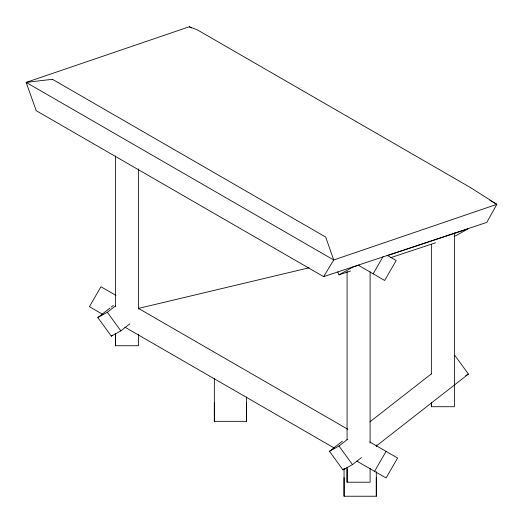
<?xml version="1.0" encoding="UTF-8"?>
<svg xmlns="http://www.w3.org/2000/svg" width="523" height="523" viewBox="0 0 523 523"><rect width="100%" height="100%" fill="white"/><g stroke="black" fill="none" stroke-linecap="round" stroke-linejoin="round"><path stroke-width="0.78" d="M138.471 334.334L138.471 345.736L115.433 345.736L115.433 334.001M246.595 402.73L246.595 421.348L214.345 421.348L214.345 402.73M376.305 477.623L376.305 496.235L344.062 496.235L344.062 477.617M370.107 468.347L370.107 482.213L347.076 482.213L347.076 468.915M454.395 232.898L454.395 406.717L431.357 406.717L431.357 402.802M373.154 273.81L383.078 256.61M374.566 471.315L386.085 451.369M323.659 276.641L333.726 259.977L496.85 204.343L470.589 187.626L197.334 29.863L189.274 26.765L26.15 82.399L36.218 110.693L323.659 276.641L486.782 222.406L496.85 204.343L489.776 200.257M129.861 323.822L120.846 330.863L111.334 336.158L97.814 317.566L110.052 308.008M111.34 307.001L113.269 305.497M97.814 317.566L107.333 312.27L115.707 305.733M111.334 336.158L112.622 335.151M361.504 457.56L352.489 464.601L342.977 469.896L329.457 451.303L342.336 441.242M329.457 451.303L338.976 446.008L347.344 439.47M369.885 421.871L431.71 373.585M342.977 469.896L344.905 468.386M376.318 445.995L468.412 374.076L454.892 355.483M337.714 271.94L338.969 274.843L352.881 267.103L359.066 265.05M454.108 236.638L468.02 228.897L387.654 255.564M465.692 375.586L468.412 374.076M338.969 274.843L350.56 270.999M390.74 257.662L435.561 242.796M309.001 267.815L138.471 308.407L347.873 429.311M189.274 26.765L191.398 27.987M386.987 255.198L396.186 260.513L384.667 280.459L358.294 265.226M115.988 295.43L100.939 286.741L89.42 306.687L102.868 314.447M369.807 441.974L397.598 458.017L386.085 477.963L356.876 461.103M124.801 327.11L334.236 448.028M338.976 446.008L352.489 464.601M107.333 312.27L120.846 330.863M431.357 244.319L431.357 374.076M431.357 402.638L431.357 406.717M376.305 444.929L376.305 446.675M376.305 471.805L376.305 496.235M370.107 271.757L370.107 443.059M347.076 271.509L347.076 439.797M347.076 467.281L347.076 482.213M344.062 468.549L344.062 496.235M246.595 396.918L246.595 421.348M214.345 378.181L214.345 421.348M138.471 168.949L138.471 309.073M115.433 155.913L115.433 306.635M115.433 333.517L115.433 345.736M52.411 79.287L26.15 82.399L333.726 259.977L325.666 237.05L52.411 79.287"/></g></svg>
